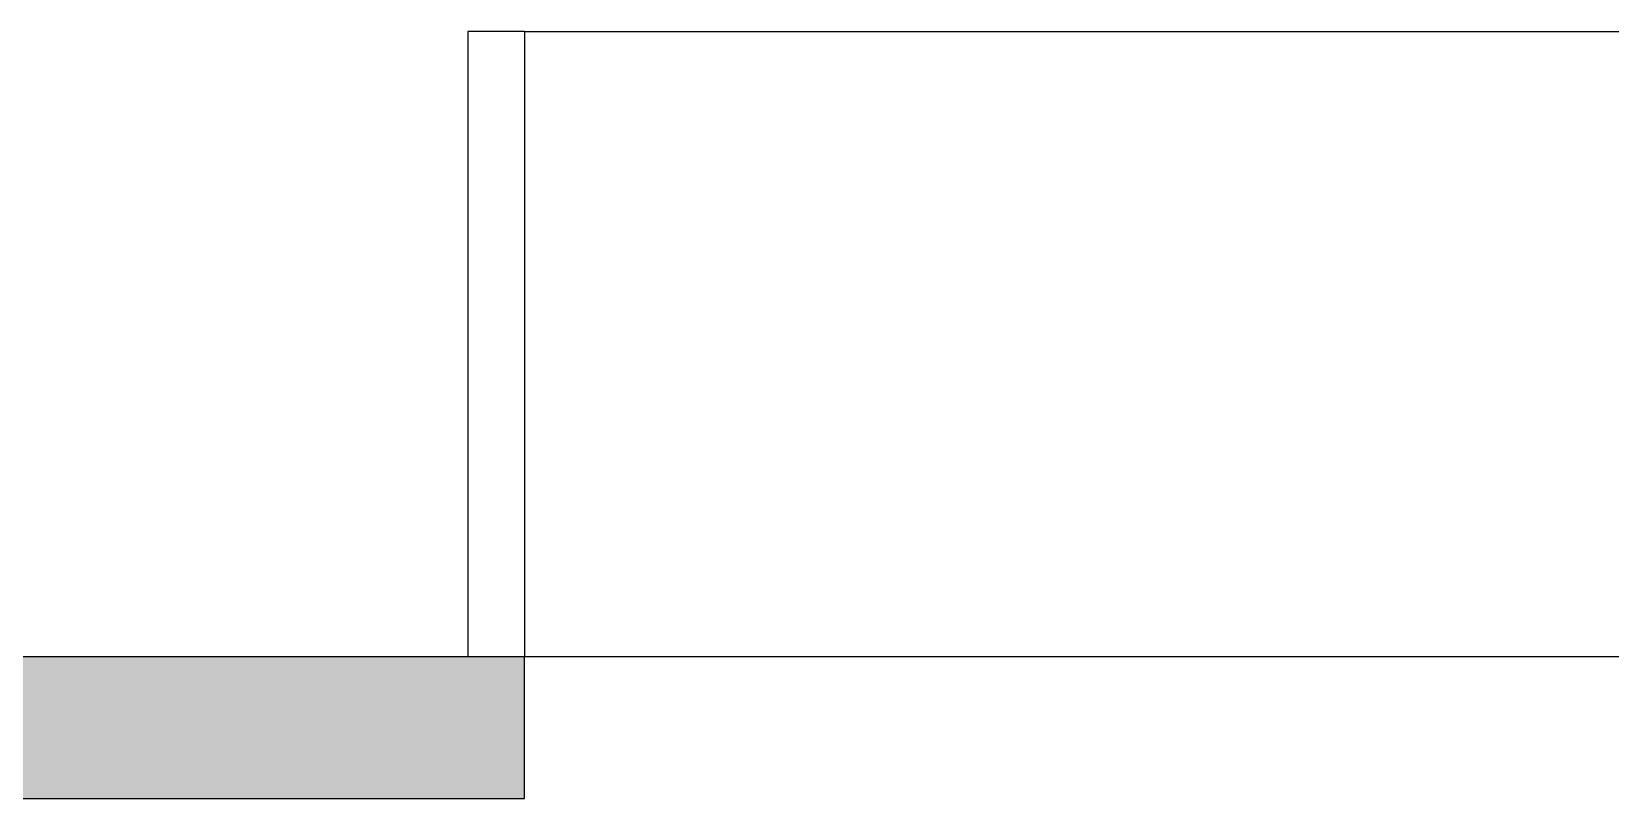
# Model space of a CAD drawing. Header units: inches. Extents: x 15 to 22798, y 21 to 21519.
# Drawn here: x 3759.1 to 4036.9, y 652.4 to 787.4 of the extents above; entities that cross this region are included whole.
import ezdxf

# ---------------------------------------------------------------- set-up
doc = ezdxf.new("R2010")
doc.units = ezdxf.units.IN
doc.header["$MEASUREMENT"] = 0

msp = doc.modelspace()

# ---------------------------------------------------------------- hatches: boundary and pattern name
h = msp.add_hatch(color=0)
h.dxf.hatch_style = 1
h.paths.add_polyline_path([(3845.84, 652.41), (3845.84, 677.41), (3725.84, 677.41), (3725.84, 652.41)])

# ---------------------------------------------------------------- linework, layer by layer
for p, q in [((3845.84, 787.41), (3835.84, 787.41)), ((3835.84, 787.41), (3835.84, 677.41)), ((3845.84, 787.41), (3845.84, 677.41)), ((3845.84, 787.41), (4226.84, 787.41)), ((3476.84, 677.41), (4786.84, 677.41)), ((3845.84, 652.41), (3845.84, 677.41)), ((3725.84, 652.41), (3845.84, 652.41))]:
    msp.add_line(p, q)

doc.saveas('drawing.dxf')
